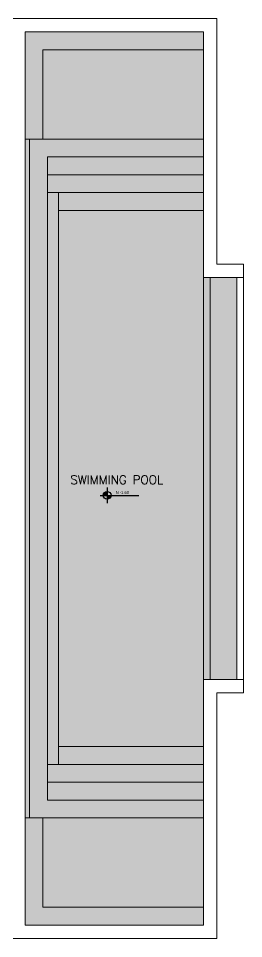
# Model space of a CAD drawing. Header units: metres. Extents: x -44 to 358, y -286 to 66.
# Drawn here: x 56.25 to 61.3, y -91.17 to -70.57 of the extents above; entities that cross this region are included whole.
import ezdxf

# ---------------------------------------------------------------- set-up
doc = ezdxf.new("R2010")
doc.units = ezdxf.units.M
doc.header["$LTSCALE"] = 0.3
for name, color, linetype, lineweight in [('baños', 141, 'Continuous', 0), ('Columnas', 7, 'Continuous', 18), ('piso', 251, 'Continuous', 18)]:
    doc.layers.add(name, color=color, linetype=linetype, lineweight=lineweight)
doc.layers.add('pisos', color=253, linetype='Continuous', lineweight=0, transparency=0.1)
doc.layers.add('TEXTOS', color=4, linetype='Continuous')
doc.styles.add('ESC100-2mm', font='arial.ttf', dxfattribs={"height": 0.15})

# ---------------------------------------------------------------- blocks, each defined once
blk = doc.blocks.new('PL BASE 1N NASAS 09')
at = {"layer": 'TEXTOS', "transparency": 33554534}
h = blk.add_hatch(color=256, dxfattribs=at)
h.dxf.hatch_style = 1
h.paths.add_polyline_path([(-82.479, -45.545, 0.414214), (-82.566, -45.631), (-82.479, -45.631)])
h.paths.add_polyline_path([(-82.393, -45.631), (-82.479, -45.631), (-82.479, -45.718, 0.414214)])
at = {"layer": 'piso'}
for p, q in [((-83.919, -35.654), (-80.319, -35.654)), ((-83.919, -35.654), (-83.919, -37.654)), ((-84.319, -37.654), (-80.319, -37.654)), ((-84.219, -52.854), (-84.219, -37.654)), ((-83.819, -52.454), (-83.819, -38.054)), ((-80.319, -38.054), (-83.819, -38.054)), ((-80.319, -38.454), (-83.819, -38.454)), ((-80.319, -38.854), (-83.819, -38.854)), ((-83.569, -38.854), (-83.569, -51.654)), ((-80.319, -39.254), (-83.569, -39.254)), ((-80.319, -40.754), (-80.319, -49.754)), ((-80.169, -40.754), (-80.169, -49.754)), ((-79.569, -40.754), (-79.569, -49.754)), ((-79.419, -40.754), (-79.419, -49.754)), ((-80.319, -51.254), (-83.569, -51.254)), ((-80.319, -51.654), (-83.819, -51.654)), ((-80.319, -52.054), (-83.819, -52.054)), ((-80.319, -52.454), (-83.819, -52.454)), ((-84.319, -52.854), (-80.319, -52.854)), ((-83.919, -54.854), (-83.919, -52.854)), ((-83.919, -54.854), (-80.319, -54.854))]:
    blk.add_line(p, q, dxfattribs=at)
at = {"layer": 'pisos'}
blk.add_lwpolyline([(-79.419, -49.751), (-80.319, -49.751), (-80.319, -55.254), (-84.319, -55.254), (-84.319, -35.254), (-80.319, -35.254), (-80.319, -40.754), (-79.419, -40.754), (-79.419, -40.454), (-80.019, -40.454), (-80.019, -34.954), (-84.619, -34.954), (-84.619, -55.554), (-80.019, -55.554), (-80.019, -50.051), (-79.419, -50.051), (-79.419, -49.751)], dxfattribs=at)
at = {"layer": 'TEXTOS'}
for p, q in [((-82.479, -45.457), (-82.479, -45.805)), ((-82.633, -45.631), (-81.772, -45.631))]:
    blk.add_line(p, q, dxfattribs=at)
blk.add_circle((-82.479, -45.631), 0.0865, dxfattribs=at)
at = {"layer": 'TEXTOS', "insert": (-83.437, -45.38), "char_height": 0.195, "width": 3.40488, "attachment_point": 7}
blk.add_mtext('{\\Fromans|c0; SWIMMING POOL}', dxfattribs=at)
at = {"layer": 'TEXTOS', "insert": (-82.286, -45.536), "char_height": 0.065, "attachment_point": 1, "style": 'ESC100-2mm'}
blk.add_mtext_dynamic_manual_height_columns('{\\Ftxt|c0;N -1.60}', width=2.21694, gutter_width=0.5, heights=[0], dxfattribs=at)
blk = doc.blocks.new('A$C74a5ad94')
at = {"layer": 'piso', "transparency": 33554554}
h = blk.add_hatch(color=256, dxfattribs=at)
h.set_gradient(color1=(122, 175, 223), color2=(173, 221, 247), rotation=90)
h.paths.add_polyline_path([(47.176, 20.901), (51.176, 20.901), (51.176, 15.395), (51.926, 15.395), (51.926, 6.408), (51.176, 6.405), (51.176, 0.901), (47.176, 0.901)])
at = {"layer": 'baños'}
blk.add_blockref('PL BASE 1N NASAS 09', (131.496, 56.15), dxfattribs=at)

msp = doc.modelspace()

# ---------------------------------------------------------------- block references
at = {"layer": 'Columnas', "ltscale": 0.2}
msp.add_blockref('A$C74a5ad94', (9.2272544, -91.7655679), dxfattribs=at)

doc.saveas('drawing.dxf')
